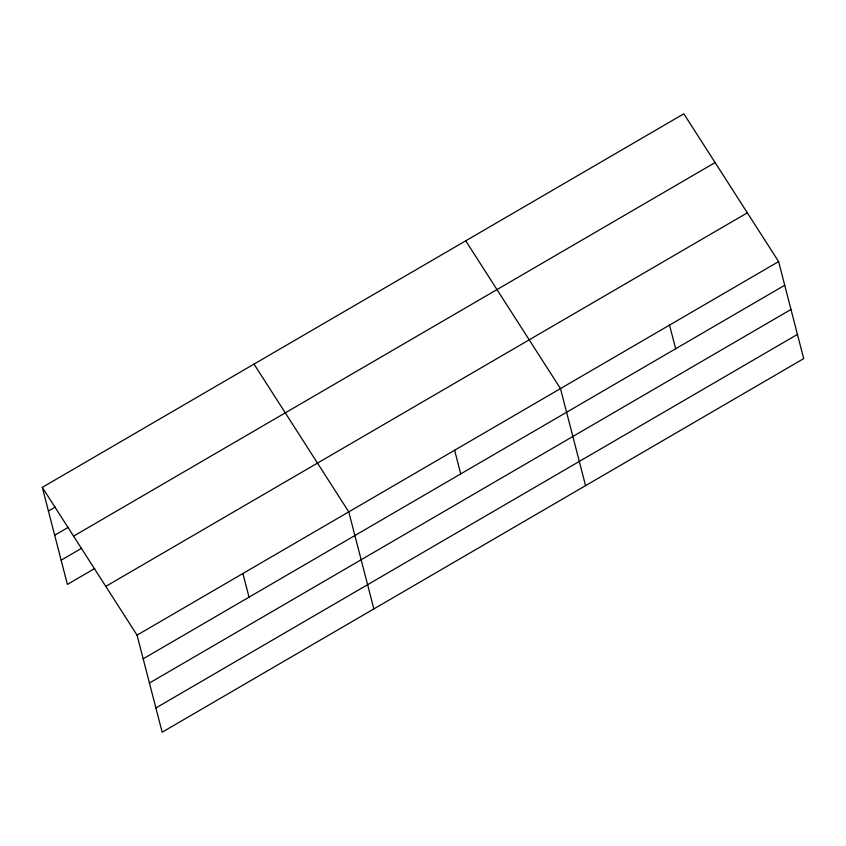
<?xml version="1.0" encoding="UTF-8"?>
<svg xmlns="http://www.w3.org/2000/svg" width="846" height="846" viewBox="0 0 846 846"><rect width="100%" height="100%" fill="white"/><g stroke="black" fill="none" stroke-linecap="round" stroke-linejoin="round"><path stroke-width="1.27" d="M42.3 487.37L683.843 113.808L778.606 261.583L803.7 358.63L162.157 732.192L137.052 635.145L42.3 487.37L67.394 584.417L94.72 568.501M48.423 511.026L55.244 507.05M54.683 535.243L68.346 527.291M73.57 536.131L715.113 162.569M61.134 560.2L81.628 548.261M105.782 586.384L747.335 212.822M137.052 635.145L778.606 261.583M143.175 658.812L784.718 285.25M149.435 683.029L790.989 309.467M155.886 707.975L797.44 334.413M465.723 240.814L560.475 388.6L585.569 485.646M254.012 364.087L348.764 511.872L373.869 608.919M669.535 325.097L675.658 348.753M454.619 450.231L460.742 473.897M242.908 573.514L249.031 597.17"/></g></svg>
